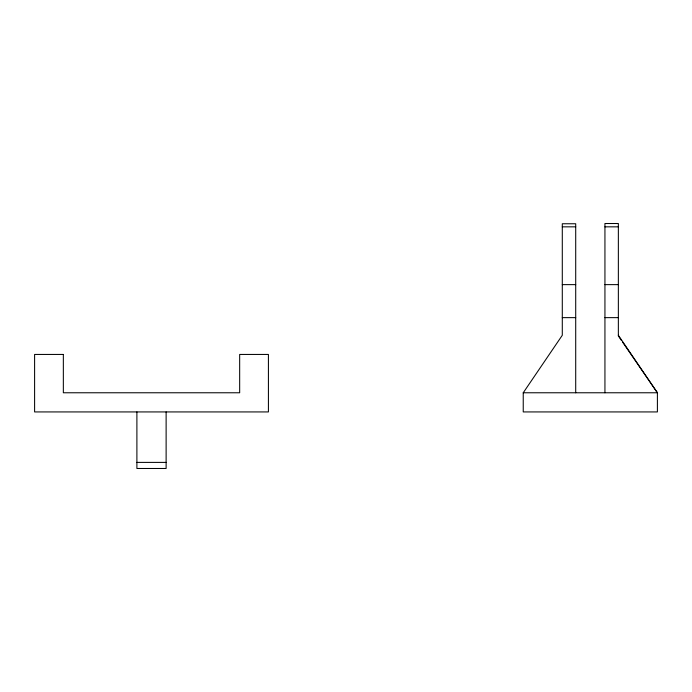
<?xml version="1.0" encoding="UTF-8"?>
<svg xmlns="http://www.w3.org/2000/svg" width="692" height="692" viewBox="0 0 692 692"><rect width="100%" height="100%" fill="white"/><g stroke="black" fill="none" stroke-linecap="round" stroke-linejoin="round"><path stroke-width="1.04" d="M618.354 335.274L657.4 392.771L657.4 411.93L523.238 411.93L523.238 392.771L562.293 335.274L562.293 223.758L575.709 223.758L575.709 392.771M562.293 226.838L575.709 226.838M604.938 226.838L618.354 226.838M562.293 284.628L575.709 284.628M604.938 284.628L618.354 284.628M562.293 317.637L575.709 317.637M604.938 317.637L618.354 317.637M523.238 392.771L657.4 392.771L622.618 342.177M136.895 462.394L166.123 462.394M621.399 340.403L618.354 335.966L618.354 223.516L604.938 223.516L604.938 392.771M166.123 411.93L166.123 468.484L136.895 468.484L136.895 411.93M63.344 354.442L34.6 354.442L34.6 411.93L268.418 411.93L268.418 354.442L239.666 354.442L239.666 392.771L63.344 392.771L63.344 354.442"/></g></svg>
